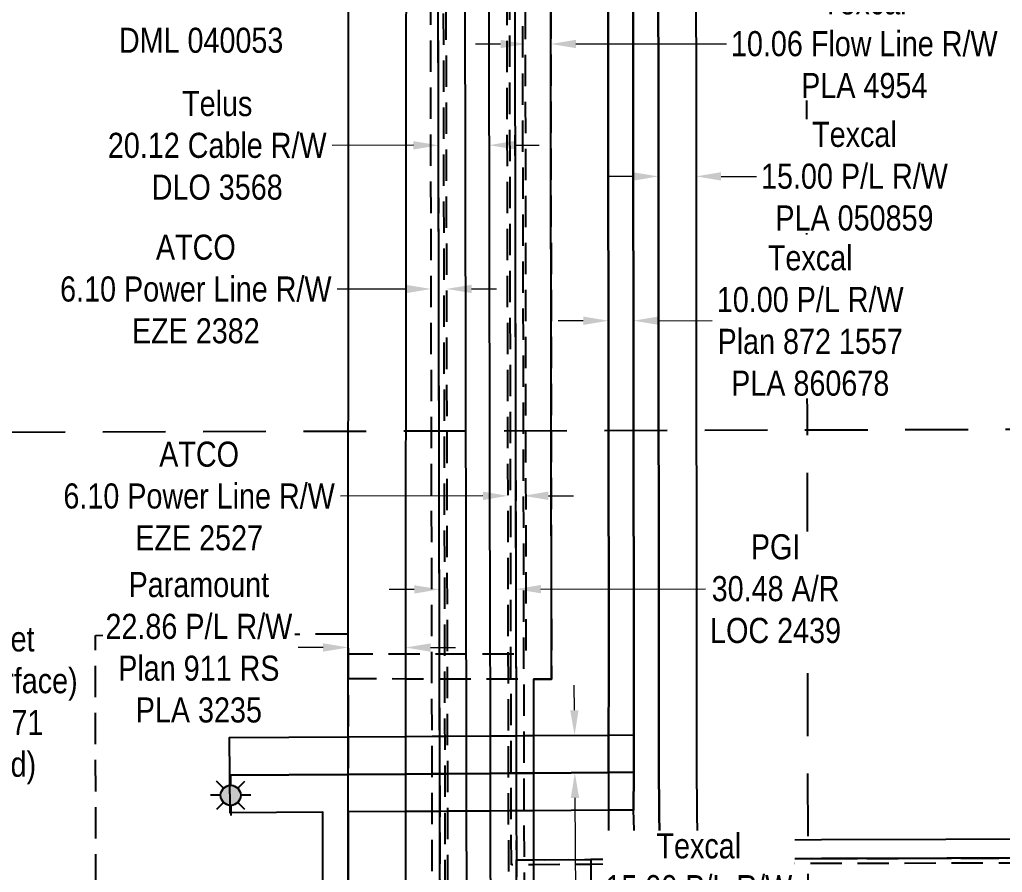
# Model space of a CAD drawing. Extents: x 506297 to 510567, y 6023715 to 6027460.
# Drawn here: x 508129.3 to 508521.1, y 6024166.9 to 6024507 of the extents above; entities that cross this region are included whole.
import ezdxf

# ---------------------------------------------------------------- set-up
doc = ezdxf.new("R2010")
doc.units = 0
doc.header["$LTSCALE"] = 5
doc.header["$PDMODE"] = 34
doc.header["$PDSIZE"] = 0.05
for name, pattern in [('foc-ACCESSROAD', [3.75, 2.5, -1.25]), ('foc-FLOWLINE', [3.75, 2.5, -1.25]), ('foc-LSD', [8, 5, -3])]:
    doc.linetypes.add(name, pattern=pattern)
doc.layers.get('Defpoints').update_dxf_attribs({"color": 9})
for name, color, linetype in [('AS-TELUS', 224, 'foc-TEL'), ('F-AR', 190, 'foc-ACCESSROAD'), ('F-EZE', 190, 'foc-FLOWLINE'), ('F-FLOWLINE', 190, 'foc-FLOWLINE'), ('F-RW', 190, 'Continuous'), ('F-WS', 190, 'foc-ACCESSROAD'), ('F-WS-S', 190, 'Continuous'), ('L-SECTION-LSD', 7, 'foc-LSD')]:
    doc.layers.add(name, color=color, linetype=linetype)
for name, color, linetype, lineweight in [('F-EZE-T', 190, 'Continuous', 9), ('F-RW-T', 190, 'Continuous', 9), ('F-WS-T', 190, 'Continuous', 9)]:
    doc.layers.add(name, color=color, linetype=linetype, lineweight=lineweight)
doc.styles.add('80CG', font='ARIALN.TTF', dxfattribs={"height": 10})
doc.styles.add('80L', font='ARIALN.TTF', dxfattribs={"height": 10})
doc.styles.add('foc-LtypeFont', font='ARIALN.TTF', dxfattribs={"height": 7.35})
doc.linetypes.add('foc-TEL', pattern='A,2,-1,["T",foc-LtypeFont,S=0.2,R=0,X=-0.425,Y=-0.75],-1.24,8', length=12.24)
doc.dimstyles.new('Compass 5 000', dxfattribs={"dimscale": 5, "dimtxt": 9, "dimasz": 2, "dimexe": 0.2, "dimexo": 0.0625, "dimgap": 0.5, "dimtad": 0, "dimtih": 1, "dimtoh": 1, "dimzin": 0, "dimdsep": 46, "dimtxsty": '80CG', "dimcen": 0.1, "dimse1": 1, "dimse2": 1, "dimclrd": 256, "dimclrt": 256, "dimaunit": 1, "dimadec": 4, "dimazin": 0, "dimtfac": 0.06, "dimtofl": 0, "dimtmove": 0, "dimatfit": 1, "dimfxl": 0.2, "dimtolj": 1, "dimtzin": 0, "dimlwd": -1, "dimarcsym": 0})

# ---------------------------------------------------------------- blocks, each defined once
blk = doc.blocks.new('*D715')
at = {"layer": 'Defpoints', "color": 0, "transparency": 16777216}
for p in [(508296.31, 6024457.27), (508296.31, 6024456.87), (508316.43, 6024457.3)]:
    blk.add_point(p, dxfattribs=at)
at = {"layer": 'F-RW-T', "transparency": 16777216}
for p, q in [((508286.31, 6024456.85), (508253.96, 6024456.78)), ((508326.44, 6024456.92), (508336.44, 6024456.94))]:
    blk.add_line(p, q, dxfattribs=at)
for points in [[(508286.31, 6024458.51), (508286.31, 6024455.18), (508296.31, 6024456.87)], [(508326.43, 6024458.59), (508326.44, 6024455.26), (508316.44, 6024456.9)]]:
    blk.add_solid(points, dxfattribs=at)
at = {"layer": 'F-RW-T', "transparency": 16777216, "insert": (508208.06, 6024456.78), "char_height": 10, "attachment_point": 5, "style": '80CG'}
blk.add_mtext('\\A1;Telus\\P20.12 Cable R/W\\PDLO 3568', dxfattribs=at)
blk = doc.blocks.new('*D717')
at = {"layer": 'Defpoints', "color": 0, "transparency": 16777216}
for p in [(508293.38, 6024400.22), (508293.38, 6024399.57), (508299.46, 6024400.23)]:
    blk.add_point(p, dxfattribs=at)
at = {"layer": 'F-EZE-T', "transparency": 16777216}
for p, q in [((508283.38, 6024399.55), (508255.89, 6024399.49)), ((508309.46, 6024399.6), (508319.46, 6024399.62))]:
    blk.add_line(p, q, dxfattribs=at)
for points in [[(508283.37, 6024401.21), (508283.38, 6024397.88), (508293.38, 6024399.57)], [(508309.46, 6024401.26), (508309.47, 6024397.93), (508299.46, 6024399.58)]]:
    blk.add_solid(points, dxfattribs=at)
at = {"layer": 'F-EZE-T', "transparency": 16777216, "insert": (508199.53, 6024399.49), "char_height": 10, "attachment_point": 5, "style": '80CG'}
blk.add_mtext('\\A1;ATCO\\P6.10 Power Line R/W\\PEZE 2382', dxfattribs=at)
blk = doc.blocks.new('*D718')
at = {"layer": 'Defpoints', "color": 0, "transparency": 16777216}
for p in [(508323.98, 6024334.1), (508330.08, 6024334.12), (508324.02, 6024317.08)]:
    blk.add_point(p, dxfattribs=at)
at = {"layer": 'F-EZE-T', "transparency": 16777216}
for p, q in [((508314.02, 6024317.06), (508257.2, 6024316.95)), ((508340.11, 6024317.11), (508350.11, 6024317.13))]:
    blk.add_line(p, q, dxfattribs=at)
for points in [[(508314.01, 6024318.73), (508314.02, 6024315.39), (508324.02, 6024317.08)], [(508340.11, 6024318.78), (508340.12, 6024315.44), (508330.11, 6024317.09)]]:
    blk.add_solid(points, dxfattribs=at)
at = {"layer": 'F-EZE-T', "transparency": 16777216, "insert": (508200.84, 6024316.95), "char_height": 10, "attachment_point": 5, "style": '80CG'}
blk.add_mtext('\\A1;ATCO\\P6.10 Power Line R/W\\PEZE 2527', dxfattribs=at)
blk = doc.blocks.new('*D720')
at = {"layer": 'Defpoints', "color": 0, "transparency": 16777216}
for p in [(508327.13, 6024279.85), (508296.65, 6024278.81), (508327.14, 6024278.87)]:
    blk.add_point(p, dxfattribs=at)
at = {"layer": 'F-WS-T', "transparency": 16777216}
for p, q in [((508286.65, 6024279.77), (508276.65, 6024279.75)), ((508337.13, 6024279.86), (508402.75, 6024279.99))]:
    blk.add_line(p, q, dxfattribs=at)
for points in [[(508286.64, 6024281.43), (508286.65, 6024278.1), (508296.65, 6024279.79)], [(508337.13, 6024281.53), (508337.14, 6024278.2), (508327.13, 6024279.85)]]:
    blk.add_solid(points, dxfattribs=at)
at = {"layer": 'F-WS-T', "transparency": 16777216, "insert": (508430.7, 6024279.99), "char_height": 10, "attachment_point": 5, "style": '80CG', "bg_fill": 3, "box_fill_scale": 1.1, "bg_fill_color": 256, "bg_fill_true_color": 13158600, "bg_fill_transparency": 0}
blk.add_mtext('\\A1;PGI\\P30.48 A/R\\PLOC 2439', dxfattribs=at)
blk = doc.blocks.new('GAS')
h = blk.add_hatch(color=255)
h.dxf.hatch_style = 1
edge = h.paths.add_edge_path()
edge.add_arc((0, 0), 0.9, 0, 360)
for p, q in [((0, 0.808), (0, 1.616)), ((-0.571, 0.571), (-1.142, 1.142)), ((0.571, 0.571), (1.142, 1.142)), ((-0.808, 0), (-1.616, 0)), ((1.616, 0), (0.808, 0)), ((-0.571, -0.571), (-1.142, -1.142)), ((1.142, -1.142), (0.571, -0.571)), ((0, -0.808), (0, -1.616))]:
    blk.add_line(p, q)
blk.add_circle((0, 0), 0.8)
blk = doc.blocks.new('*D723')
at = {"layer": 'Defpoints', "color": 0, "transparency": 16777216}
for p in [(508260.29, 6024262.27), (508283.13, 6024262.26), (508260.28, 6024256.6)]:
    blk.add_point(p, dxfattribs=at)
at = {"layer": 'F-RW-T', "transparency": 16777216}
for p, q in [((508250.28, 6024256.61), (508240.28, 6024256.62)), ((508293.13, 6024256.58), (508303.13, 6024256.57))]:
    blk.add_line(p, q, dxfattribs=at)
for points in [[(508250.28, 6024258.28), (508250.28, 6024254.95), (508260.28, 6024256.6)], [(508293.13, 6024258.25), (508293.13, 6024254.91), (508283.13, 6024256.59)]]:
    blk.add_solid(points, dxfattribs=at)
at = {"layer": 'F-RW-T', "transparency": 16777216, "insert": (508200.74, 6024256.62), "char_height": 10, "attachment_point": 5, "style": '80CG', "bg_fill": 3, "box_fill_scale": 1.1, "bg_fill_color": 256, "bg_fill_true_color": 13158600, "bg_fill_transparency": 0}
blk.add_mtext('\\A1;Paramount\\P22.86 P/L R/W\\PPlan 911 RS\\PPLA 3235', dxfattribs=at)
blk = doc.blocks.new('*D726')
at = {"layer": 'Defpoints', "color": 0, "transparency": 16777216}
for p in [(508341.02, 6024562.02), (508363.87, 6024562.04), (508363.87, 6024561.28)]:
    blk.add_point(p, dxfattribs=at)
at = {"layer": 'F-RW-T', "transparency": 16777216}
for p, q in [((508331.02, 6024561.25), (508321.02, 6024561.24)), ((508373.87, 6024561.29), (508408.4, 6024561.32))]:
    blk.add_line(p, q, dxfattribs=at)
for points in [[(508331.02, 6024562.92), (508331.02, 6024559.58), (508341.02, 6024561.26)], [(508373.87, 6024562.96), (508373.87, 6024559.62), (508363.87, 6024561.28)]]:
    blk.add_solid(points, dxfattribs=at)
at = {"layer": 'F-RW-T', "transparency": 16777216, "insert": (508447.94, 6024561.32), "char_height": 10, "attachment_point": 5, "style": '80CG', "bg_fill": 3, "box_fill_scale": 1.1, "bg_fill_color": 256, "bg_fill_true_color": 13158600, "bg_fill_transparency": 0}
blk.add_mtext('\\A1;Texcal\\P22.86 P/L R/W\\PPlan 752 1416\\PPLA 5577', dxfattribs=at)
blk = doc.blocks.new('*D727')
at = {"layer": 'Defpoints', "color": 0, "transparency": 16777216}
for p in [(508331.01, 6024502.68), (508341.08, 6024502.69), (508341.08, 6024497.26)]:
    blk.add_point(p, dxfattribs=at)
at = {"layer": 'F-RW-T', "transparency": 16777216}
for p, q in [((508321.02, 6024497.25), (508311.02, 6024497.24)), ((508351.08, 6024497.27), (508411.08, 6024497.33))]:
    blk.add_line(p, q, dxfattribs=at)
for points in [[(508321.02, 6024498.91), (508321.02, 6024495.58), (508331.02, 6024497.26)], [(508351.08, 6024498.94), (508351.08, 6024495.61), (508341.08, 6024497.26)]]:
    blk.add_solid(points, dxfattribs=at)
at = {"layer": 'F-RW-T', "transparency": 16777216, "insert": (508466.07, 6024497.33), "char_height": 10, "attachment_point": 5, "style": '80CG', "bg_fill": 3, "box_fill_scale": 1.1, "bg_fill_color": 256, "bg_fill_true_color": 13158600, "bg_fill_transparency": 0}
blk.add_mtext('\\A1;Texcal\\P10.06 Flow Line R/W\\PPLA 4954', dxfattribs=at)
blk = doc.blocks.new('*D728')
at = {"layer": 'Defpoints', "color": 0, "transparency": 16777216}
for p in [(508383.95, 6024458.42), (508398.96, 6024458.43), (508398.97, 6024444.45)]:
    blk.add_point(p, dxfattribs=at)
at = {"layer": 'F-RW-T', "transparency": 16777216}
for p, q in [((508373.97, 6024444.43), (508363.97, 6024444.42)), ((508408.97, 6024444.46), (508423.06, 6024444.48))]:
    blk.add_line(p, q, dxfattribs=at)
for points in [[(508373.97, 6024446.1), (508373.97, 6024442.76), (508383.97, 6024444.44)], [(508408.97, 6024446.13), (508408.97, 6024442.8), (508398.97, 6024444.45)]]:
    blk.add_solid(points, dxfattribs=at)
at = {"layer": 'F-RW-T', "transparency": 16777216, "insert": (508462.15, 6024444.48), "char_height": 10, "attachment_point": 5, "style": '80CG', "bg_fill": 3, "box_fill_scale": 1.1, "bg_fill_color": 256, "bg_fill_true_color": 13158600, "bg_fill_transparency": 0}
blk.add_mtext('\\A1;Texcal\\P15.00 P/L R/W\\PPLA 050859', dxfattribs=at)
blk = doc.blocks.new('*D737')
at = {"layer": 'Defpoints', "color": 0, "transparency": 16777216}
for p in [(508364.02, 6024401.37), (508374.01, 6024401.37), (508374.03, 6024386.91)]:
    blk.add_point(p, dxfattribs=at)
at = {"layer": 'F-RW-T', "transparency": 16777216}
for p, q in [((508354.03, 6024386.9), (508344.03, 6024386.89)), ((508384.03, 6024386.92), (508405.43, 6024386.94))]:
    blk.add_line(p, q, dxfattribs=at)
for points in [[(508354.03, 6024388.56), (508354.03, 6024385.23), (508364.03, 6024386.9)], [(508384.02, 6024388.59), (508384.03, 6024385.26), (508374.03, 6024386.91)]]:
    blk.add_solid(points, dxfattribs=at)
at = {"layer": 'F-RW-T', "transparency": 16777216, "insert": (508444.51, 6024386.94), "char_height": 10, "attachment_point": 5, "style": '80CG', "bg_fill": 3, "box_fill_scale": 1.1, "bg_fill_color": 256, "bg_fill_true_color": 13158600, "bg_fill_transparency": 0}
blk.add_mtext('\\A1;Texcal\\P10.00 P/L R/W\\PPlan 872 1557\\PPLA 860678', dxfattribs=at)
blk = doc.blocks.new('*D738')
at = {"layer": 'Defpoints', "color": 0, "transparency": 16777216}
for p in [(508349.73, 6024221.58), (508349.83, 6024206.59), (508350.65, 6024206.6)]:
    blk.add_point(p, dxfattribs=at)
at = {"layer": 'F-RW-T', "transparency": 16777216}
for p, q in [((508350.48, 6024231.59), (508350.41, 6024241.59)), ((508350.71, 6024196.6), (508351.01, 6024152.42)), ((508351.01, 6024152.42), (508361.01, 6024152.42))]:
    blk.add_line(p, q, dxfattribs=at)
for points in [[(508352.15, 6024231.6), (508348.81, 6024231.58), (508350.55, 6024221.59)], [(508352.38, 6024196.61), (508349.05, 6024196.59), (508350.65, 6024206.6)]]:
    blk.add_solid(points, dxfattribs=at)
at = {"layer": 'F-RW-T', "transparency": 16777216, "insert": (508400.09, 6024152.42), "char_height": 10, "attachment_point": 5, "style": '80CG', "bg_fill": 3, "box_fill_scale": 1.1, "bg_fill_color": 256, "bg_fill_true_color": 13158600, "bg_fill_transparency": 0}
blk.add_mtext('\\A1;Texcal\\P15.00 P/L R/W\\PPlan 892 0546\\PPLA 880406', dxfattribs=at)

msp = doc.modelspace()

# ---------------------------------------------------------------- linework, layer by layer
at = {"layer": 'AS-TELUS', "flags": 128}
msp.add_lwpolyline([(508308.27, 6023754.835), (508306.699, 6024672.365)], dxfattribs=at)
at = {"layer": 'F-AR', "flags": 128}
for points in [[(508297.648, 6023754.857), (508297.443, 6023862.306), (508297.415, 6023877.296), (508297.336, 6023918.533), (508297.32, 6023926.968), (508297.307, 6023933.753), (508297.301, 6023936.993), (508297.294, 6023940.889), (508297.272, 6023952.356), (508297.253, 6023962.407), (508297.234, 6023972.46), (508297.175, 6024003.319), (508297.146, 6024018.324), (508297.021, 6024084.272), (508296.817, 6024191.246), (508296.788, 6024206.236), (508296.76, 6024221.228), (508296.717, 6024244.016), (508296.698, 6024254.079), (508296.056, 6024590.758), (508296.044, 6024597.02), (508296.038, 6024600.203), (508296.018, 6024610.71), (508296.013, 6024612.923), (508296.004, 6024618.048), (508295.964, 6024638.288), (508295.65, 6024653.637), (508294.828, 6024693.636), (508295.373, 6024724.735), (508295.454, 6024726.274), (508296.31, 6024742.564), (508296.443, 6024745.066), (508297.006, 6024755.795), (508297.278, 6024758.89), (508298.898, 6024777.35), (508299.726, 6024786.78), (508300.304, 6024791.466), (508302.664, 6024810.622), (508303.53, 6024817.649), (508304.538, 6024823.993), (508307.607, 6024843.301), (508308.406, 6024848.296), (508308.78, 6024850.276), (508308.942, 6024851.134), (508309.974, 6024856.552), (508310.179, 6024857.628), (508310.351, 6024858.527), (508310.671, 6024860.198), (508311.595, 6024864.991), (508311.787, 6024865.983), (508312.129, 6024867.751), (508313.721, 6024875.586), (508314.367, 6024878.896), (508315.211, 6024882.268), (508317.462, 6024891.269), (508324.466, 6024919.26), (508329.456, 6024939.21), (508311.994, 6024939.507), (508307.4, 6024939.579), (508308.529, 6024943.838), (508311.965, 6024954.967), (508322.777, 6024988.347), (508334.868, 6025021.286), (508348.222, 6025053.734), (508362.818, 6025085.642), (508378.634, 6025116.964), (508395.646, 6025147.651), (508413.83, 6025177.66), (508448.223, 6025227.742), (508450.909, 6025231.602), (508451.805, 6025232.887), (508453.602, 6025235.461), (508479.111, 6025235.26), (508481.652, 6025238.515), (508483.097, 6025240.363), (508486.396, 6025244.568), (508486.679, 6025244.929), (508487.103, 6025245.468), (508491.211, 6025250.546), (508491.533, 6025250.945), (508495.255, 6025255.518), (508495.962, 6025256.387), (508496.423, 6025256.954), (508499.364, 6025260.547), (508500.275, 6025261.66), (508500.978, 6025262.51), (508501.35, 6025262.96), (508502.091, 6025263.853), (508503.503, 6025265.553), (508485.626, 6025265.7), (508477.24, 6025265.765), (508484.553, 6025274.421), (508495.496, 6025287.291), (508500.69, 6025293.359), (508502.689, 6025295.663), (508514.763, 6025308.74), (508521.819, 6025316.293), (508529.405, 6025324.433), (508586.437, 6025378.383), (508678.181, 6025457.157), (508690.272, 6025467.537), (508764.526, 6025531.301), (508776.188, 6025541.314), (508785.072, 6025530.964), (508789.017, 6025526.371), (508812.105, 6025546.243), (508808.32, 6025550.652), (508804.055, 6025555.618), (508799.084, 6025561.411), (508827.052, 6025585.485), (508841.889, 6025598.256), (508902.119, 6025650.093), (508903.073, 6025650.914)], [(508980.694, 6025651.125), (508864.128, 6025550.805), (508842.017, 6025531.775), (508798.738, 6025494.52), (508791.806, 6025488.553), (508749.794, 6025452.391), (508741.253, 6025445.04), (508729.251, 6025434.709), (508728.813, 6025434.334), (508723.041, 6025429.365), (508675.027, 6025388.038), (508623.375, 6025343.581), (508600.449, 6025323.118), (508578.271, 6025301.847), (508556.87, 6025279.794), (508555.051, 6025277.797), (508548.291, 6025270.387), (508536.272, 6025256.99), (508534.882, 6025255.362), (508529.93, 6025249.508), (508516.504, 6025233.462), (508497.592, 6025209.241), (508479.56, 6025184.357), (508462.431, 6025158.844), (508446.227, 6025132.733), (508430.968, 6025106.059), (508416.676, 6025078.856), (508403.367, 6025051.157), (508391.117, 6025023.13), (508389.978, 6025020.308), (508388.784, 6025017.326), (508387.843, 6025015.025), (508387.203, 6025013.364), (508386.384, 6025011.301), (508384.455, 6025006.421), (508384.008, 6025005.283), (508381.697, 6024999.384), (508379.769, 6024994.418), (508379.345, 6024993.251), (508369.507, 6024965.453), (508365.983, 6024954.244), (508360.688, 6024937.401), (508360.29, 6024936.137), (508358.823, 6024930.81), (508352.131, 6024906.511), (508345.037, 6024876.611), (508339.02, 6024846.476), (508334.086, 6024816.144), (508330.242, 6024785.655), (508327.493, 6024755.049), (508327.138, 6024745.148), (508325.291, 6024693.638), (508326.152, 6024650.414), (508326.457, 6024635.065), (508326.521, 6024601.606), (508326.541, 6024591.099), (508327.184, 6024254.051), (508327.203, 6024243.989), (508327.246, 6024221.433), (508327.274, 6024206.44), (508327.303, 6024191.377), (508327.341, 6024171.918), (508327.399, 6024141.431), (508327.634, 6024018.298), (508327.663, 6024003.294), (508327.721, 6023972.432), (508327.74, 6023962.379), (508327.759, 6023952.327), (508327.781, 6023940.971), (508327.784, 6023939.161), (508327.813, 6023923.941), (508327.902, 6023877.264), (508327.931, 6023862.273), (508328.135, 6023754.793)], [(508944.707, 6024144.006), (508934.738, 6024143.907), (508844.709, 6024143.002), (508671.405, 6024142.553), (508664.602, 6024142.535), (508655.798, 6024142.512), (508648.994, 6024142.494), (508397.279, 6024141.798), (508384.161, 6024141.762), (508382.248, 6024141.755), (508372.233, 6024141.696), (508357.067, 6024141.607), (508334.217, 6024141.472), (508330.448, 6024141.447), (508327.399, 6024141.431), (508327.341, 6024171.918), (508330.39, 6024171.936), (508334.244, 6024171.958), (508357.093, 6024172.093), (508364.1, 6024172.17), (508374.014, 6024172.21), (508384.029, 6024172.253), (508399.06, 6024172.294), (508648.911, 6024172.977), (508664.518, 6024173.02), (508844.65, 6024173.52), (508938.142, 6024173.787), (508944.649, 6024173.823)]]:
    msp.add_lwpolyline(points, dxfattribs=at)
at = {"layer": 'F-AR', "color": 160, "flags": 128}
for points in [[(508944.655, 6024171.814), (508844.655, 6024171.52), (508664.523, 6024171.02), (508648.917, 6024170.977), (508399.065, 6024170.294), (508384.037, 6024170.253), (508374.026, 6024170.199), (508357.105, 6024170.093), (508334.255, 6024169.958), (508330.401, 6024169.936), (508325.344, 6024169.906), (508325.303, 6024191.373), (508325.274, 6024206.436), (508325.246, 6024221.429), (508325.203, 6024243.985), (508325.184, 6024254.047), (508324.541, 6024591.095), (508324.521, 6024601.602), (508324.457, 6024635.043), (508324.152, 6024650.374), (508323.763, 6024669.91), (508323.454, 6024693.626), (508325.304, 6024745.22), (508325.661, 6024755.18), (508328.42, 6024785.892), (508332.275, 6024816.468), (508337.223, 6024846.887), (508343.258, 6024877.109), (508350.371, 6024907.095), (508357.077, 6024931.441), (508358.554, 6024936.806), (508358.963, 6024938.106), (508364.261, 6024954.957), (508367.797, 6024966.206), (508378.125, 6024995.386), (508415.15, 6024995.356), (508415.335, 6025021.422), (508388.251, 6025021.263), (508401.754, 6025052.156), (508415.102, 6025079.934), (508429.435, 6025107.216), (508444.738, 6025133.967), (508460.988, 6025160.152), (508478.167, 6025185.739), (508496.25, 6025210.694), (508515.215, 6025234.983), (508528.673, 6025251.068), (508533.635, 6025256.933), (508535.044, 6025258.584), (508547.092, 6025272.013), (508553.861, 6025279.432), (508555.701, 6025281.453), (508577.161, 6025303.566), (508599.403, 6025324.898), (508622.382, 6025345.409), (508674.075, 6025389.901), (508722.114, 6025431.25), (508727.891, 6025436.223), (508728.329, 6025436.599), (508740.336, 6025446.934), (508748.881, 6025454.289), (508792.433, 6025491.776), (508803.628, 6025478.749), (508807.535, 6025482.104), (508796.338, 6025495.137), (508841.155, 6025533.715), (508863.278, 6025552.756), (508977.567, 6025651.117)], [(508980.642, 6025651.125), (508864.583, 6025551.24), (508842.46, 6025532.199), (508799.157, 6025494.925), (508810.356, 6025481.891), (508803.414, 6025475.929), (508792.221, 6025488.955), (508750.186, 6025452.773), (508741.641, 6025445.418), (508729.633, 6025435.082), (508729.194, 6025434.706), (508723.419, 6025429.735), (508675.379, 6025388.385), (508623.7, 6025343.905), (508600.762, 6025323.43), (508578.572, 6025302.147), (508557.159, 6025280.083), (508555.339, 6025278.084), (508548.575, 6025270.671), (508536.549, 6025257.266), (508535.159, 6025255.638), (508530.204, 6025249.78), (508516.771, 6025233.726), (508497.849, 6025209.491), (508479.807, 6025184.594), (508462.669, 6025159.067), (508446.456, 6025132.943), (508431.189, 6025106.254), (508416.889, 6025079.036), (508403.572, 6025051.323), (508391.211, 6025023.347), (508417.349, 6025023.278), (508417.136, 6024993.355), (508379.538, 6024993.385), (508369.694, 6024965.572), (508366.169, 6024954.357), (508360.871, 6024937.506), (508360.473, 6024936.241), (508359.005, 6024930.91), (508352.309, 6024906.598), (508345.212, 6024876.682), (508339.192, 6024846.531), (508334.255, 6024816.182), (508330.409, 6024785.677), (508327.658, 6024755.054), (508327.303, 6024745.148), (508325.455, 6024693.61), (508325.763, 6024669.95), (508326.152, 6024650.414), (508326.457, 6024635.065), (508326.521, 6024601.606), (508326.541, 6024591.099), (508327.184, 6024254.051), (508327.203, 6024243.989), (508327.246, 6024221.433), (508327.274, 6024206.44), (508327.303, 6024191.377), (508327.341, 6024171.918), (508330.39, 6024171.936), (508334.244, 6024171.958), (508357.093, 6024172.093), (508374.014, 6024172.199), (508384.029, 6024172.253), (508399.06, 6024172.294), (508648.911, 6024172.977), (508664.518, 6024173.02), (508844.65, 6024173.52), (508944.65, 6024173.814)], [(506297.696, 6024847.818), (506559.909, 6024820.147), (506558.007, 6024802.123), (507451.254, 6024707.863), (507467.12, 6024702.531), (508298.009, 6024614.723), (508299.647, 6023754.853)], [(508297.648, 6023754.857), (508296.013, 6024612.923), (507466.691, 6024700.566), (507450.825, 6024705.898), (506555.809, 6024800.345), (506557.711, 6024818.369), (506297.698, 6024845.807)]]:
    msp.add_lwpolyline(points, dxfattribs=at)
at = {"layer": 'F-EZE', "flags": 128}
for points in [[(508999.221, 6025651.176), (508882.661, 6025550.854), (508842.048, 6025515.899), (508806.592, 6025485.379), (508799.663, 6025479.414), (508793.295, 6025473.931), (508778.922, 6025461.56), (508746.543, 6025433.692), (508736.668, 6025425.192), (508734.541, 6025423.362), (508730.895, 6025420.223), (508713.424, 6025405.185), (508638.722, 6025340.887), (508631.352, 6025334.545), (508609.181, 6025314.777), (508587.718, 6025294.241), (508566.99, 6025272.966), (508563.576, 6025269.259), (508556.809, 6025261.876), (508547.022, 6025250.975), (508542.365, 6025245.516), (508536.753, 6025238.865), (508527.838, 6025228.296), (508509.463, 6025204.958), (508491.919, 6025180.988), (508475.227, 6025156.417), (508459.41, 6025131.275), (508444.484, 6025105.594), (508430.47, 6025079.403), (508418.242, 6025054.512), (508417.385, 6025052.737), (508405.245, 6025025.627), (508404.288, 6025023.312), (508394.064, 6024998.108), (508392.285, 6024993.172), (508389.392, 6024984.611), (508374.635, 6024941.976), (508359.516, 6024922.353), (508359.081, 6024920.72), (508358.911, 6024920.156), (508358.781, 6024919.583), (508351.283, 6024890.324), (508344.296, 6024858), (508338.564, 6024825.43), (508334.097, 6024792.663), (508330.901, 6024759.747), (508330.336, 6024745.157), (508328.34, 6024693.668), (508329.208, 6024650.09), (508329.506, 6024634.864), (508329.572, 6024600.695), (508329.592, 6024590.189), (508330.233, 6024254.049), (508330.252, 6024243.986), (508330.295, 6024221.453), (508330.324, 6024206.461), (508330.353, 6024191.385), (508330.39, 6024171.936), (508330.448, 6024141.445), (508330.683, 6024018.296), (508330.712, 6024003.291), (508330.77, 6023972.43), (508330.789, 6023962.376), (508330.808, 6023952.324), (508330.83, 6023940.979), (508330.832, 6023939.701), (508330.861, 6023924.482), (508330.951, 6023877.261), (508330.98, 6023862.27), (508331.184, 6023754.787)], [(508294.606, 6023754.863), (508294.401, 6023862.309), (508294.373, 6023877.3), (508294.295, 6023917.993), (508294.278, 6023926.743), (508294.266, 6023933.213), (508294.259, 6023936.768), (508294.251, 6023940.881), (508294.229, 6023952.359), (508294.21, 6023962.411), (508294.191, 6023972.463), (508294.132, 6024003.322), (508294.104, 6024018.326), (508293.978, 6024084.263), (508293.775, 6024191.235), (508293.746, 6024206.215), (508293.718, 6024221.208), (508293.674, 6024244.018), (508293.655, 6024254.081), (508293.01, 6024591.668), (508292.997, 6024597.931), (508292.992, 6024601.112), (508292.986, 6024604.297), (508292.973, 6024611.619), (508292.97, 6024613.245), (508292.922, 6024638.437), (508292.6, 6024653.959), (508291.785, 6024693.604), (508292.364, 6024725.73), (508293.41, 6024745.057), (508294.099, 6024757.813), (508296.991, 6024789.814), (508301.034, 6024821.689), (508305.516, 6024849.077), (508306.224, 6024853.397), (508309.003, 6024867.38), (508312.553, 6024884.897), (508317.117, 6024890.82), (508317.462, 6024891.269), (508338.919, 6024919.117), (508347.982, 6024930.826), (508360.718, 6024947.408), (508371.539, 6024980.131), (508381.596, 6025006.955), (508383.664, 6025012.395), (508397.07, 6025044.146), (508411.737, 6025075.336), (508427.642, 6025105.913), (508444.759, 6025135.828), (508463.059, 6025165.035), (508482.515, 6025193.484), (508503.094, 6025221.132), (508524.764, 6025247.933), (508527.895, 6025251.556), (508532.88, 6025257.334), (508546.25, 6025272.455), (508547.49, 6025273.846), (508553.105, 6025279.753), (508571.236, 6025298.827), (508595.963, 6025322.838), (508621.631, 6025345.838), (508683.603, 6025399.178), (508694.147, 6025408.253), (508706.467, 6025418.857), (508721.185, 6025431.525), (508726.958, 6025436.493), (508728.001, 6025437.391), (508740.003, 6025447.722), (508758.39, 6025463.549), (508842.01, 6025535.525), (508859.749, 6025550.793), (508976.31, 6025651.113)], [(508985.667, 6025651.139), (508869.105, 6025550.817), (508842.026, 6025527.511), (508800.848, 6025492.065), (508793.915, 6025486.098), (508742.674, 6025441.992), (508740.03, 6025439.716), (508730.839, 6025431.816), (508725.151, 6025426.909), (508665.272, 6025375.371), (508625.601, 6025341.226), (508598.13, 6025316.531), (508571.752, 6025290.672), (508557.434, 6025275.406), (508550.574, 6025268.114), (508546.516, 6025263.697), (508537.2, 6025253.005), (508532.202, 6025247.159), (508522.47, 6025235.657), (508499.659, 6025206.603), (508478.124, 6025176.59), (508457.907, 6025145.675), (508439.045, 6025113.914), (508421.575, 6025081.368), (508405.526, 6025048.098), (508395.363, 6025024.658), (508394.779, 6025023.275), (508390.931, 6025014.164), (508382.894, 6024993.196), (508377.816, 6024979.632), (508371.993, 6024962.042), (508366.207, 6024944.565), (508360.688, 6024937.401), (508343.993, 6024915.733), (508318.206, 6024882.263), (508312.009, 6024851.201), (508306.929, 6024819.937), (508302.971, 6024788.511), (508300.14, 6024756.964), (508299.501, 6024745.073), (508298.439, 6024725.336), (508297.871, 6024693.667), (508298.7, 6024653.314), (508299.008, 6024638.069), (508299.062, 6024609.801), (508299.082, 6024599.294), (508299.089, 6024596.111), (508299.1, 6024589.849), (508299.741, 6024254.076), (508299.76, 6024244.013), (508299.803, 6024221.248), (508299.832, 6024206.256), (508299.86, 6024191.257), (508300.063, 6024084.278), (508300.189, 6024018.321), (508300.218, 6024003.316), (508300.276, 6023972.458), (508300.296, 6023962.404), (508300.315, 6023952.353), (508300.337, 6023940.897), (508300.349, 6023934.293), (508300.378, 6023919.073), (508300.458, 6023877.293), (508300.486, 6023862.303), (508300.691, 6023754.85)], [(508325.087, 6023754.8), (508324.882, 6023862.276), (508324.854, 6023877.268), (508324.766, 6023923.4), (508324.737, 6023938.619), (508324.732, 6023940.963), (508324.711, 6023952.33), (508324.691, 6023962.383), (508324.673, 6023972.435), (508324.614, 6024003.297), (508324.585, 6024018.301), (508324.351, 6024141.426), (508324.255, 6024191.36), (508324.226, 6024206.419), (508324.198, 6024221.413), (508324.154, 6024243.991), (508324.135, 6024254.054), (508323.509, 6024582.564), (508323.497, 6024588.826), (508323.491, 6024592.008), (508323.471, 6024602.517), (508323.405, 6024635.291), (508323.095, 6024650.737), (508322.242, 6024693.608), (508322.887, 6024726.939), (508323.945, 6024745.139), (508324.822, 6024760.221), (508328.044, 6024793.402), (508332.549, 6024826.435), (508338.331, 6024859.267), (508353.684, 6024924.138), (508358.823, 6024930.81), (508368.806, 6024943.767), (508376.737, 6024968.146), (508378.094, 6024972.207), (508385.731, 6024993.215), (508388.375, 6025000.303), (508397.689, 6025023.313), (508399.637, 6025028.021), (508402.009, 6025033.409), (508411.865, 6025055.326), (508425.045, 6025082.184), (508439.16, 6025108.564), (508454.192, 6025134.431), (508470.124, 6025159.754), (508486.936, 6025184.502), (508504.606, 6025208.645), (508523.114, 6025232.151), (508534.194, 6025245.272), (508539.067, 6025251.133), (508542.436, 6025254.993), (508552.492, 6025266.193), (508559.262, 6025273.573), (508562.548, 6025277.143), (508583.426, 6025298.572), (508627.374, 6025339.165), (508657.088, 6025364.741), (508726.922, 6025424.847), (508731.854, 6025429.097), (508732.671, 6025429.823), (508743.867, 6025439.432), (508795.686, 6025484.036), (508802.619, 6025490.003), (508842.033, 6025523.93), (508873.285, 6025550.829), (508989.844, 6025651.15)]]:
    msp.add_lwpolyline(points, dxfattribs=at)
at = {"layer": 'F-FLOWLINE', "flags": 128}
msp.add_lwpolyline([(508341, 6024586.783), (508341.313, 6024243.976), (508334.306, 6024243.982), (508330.252, 6024243.986), (508327.203, 6024243.989), (508324.154, 6024243.991), (508316.842, 6024243.998), (508299.76, 6024244.013), (508296.716, 6024244.016), (508293.674, 6024244.018), (508283.12, 6024244.028), (508260.271, 6024244.048), (508260.279, 6024254.111), (508283.128, 6024254.091), (508293.655, 6024254.081), (508296.697, 6024254.079), (508299.741, 6024254.076), (508316.823, 6024254.061), (508324.135, 6024254.054), (508327.184, 6024254.051), (508330.233, 6024254.049), (508331.242, 6024254.048), (508330.935, 6024589.787), (508341, 6024586.783)], close=True, dxfattribs=at)
at = {"layer": 'F-RW'}
for points in [[(507533.986, 6024489.911), (508022.683, 6024134.885), (508052.88, 6024112.947), (508138.977, 6024050.398), (508141.795, 6024048.351), (508199.786, 6024006.223), (508212.071, 6023997.298), (508238.81, 6023977.874), (508250.063, 6023969.7), (508260.053, 6023962.442), (508260.061, 6023972.496), (508260.065, 6023977.671), (508260.085, 6024003.348), (508260.097, 6024018.359), (508260.147, 6024084.041), (508260.23, 6024191.001), (508260.241, 6024205.991), (508260.253, 6024220.984), (508260.271, 6024244.048), (508260.279, 6024254.111), (508260.285, 6024262.089), (508260.548, 6024601.356)], [(508283.391, 6024594.539), (508283.128, 6024254.091), (508283.12, 6024244.028), (508283.102, 6024221.136), (508283.09, 6024206.144), (508283.079, 6024191.154), (508282.996, 6024084.184), (508282.945, 6024018.337), (508282.933, 6024003.33), (508282.909, 6023972.474), (508282.901, 6023962.421), (508282.893, 6023952.369), (508282.884, 6023940.85), (508282.881, 6023935.926), (508282.877, 6023931.192), (508282.873, 6023925.899), (508282.866, 6023915.965), (508282.835, 6023877.311), (508282.824, 6023862.321), (508282.741, 6023754.888)], [(508297.648, 6023754.857), (508297.443, 6023862.306), (508297.415, 6023877.296), (508297.336, 6023918.533), (508297.32, 6023926.968), (508297.307, 6023933.753), (508297.301, 6023936.993), (508297.294, 6023940.889), (508297.272, 6023952.356), (508297.253, 6023962.407), (508297.234, 6023972.46), (508297.175, 6024003.319), (508297.146, 6024018.324), (508297.021, 6024084.272), (508296.817, 6024191.246), (508296.788, 6024206.236), (508296.76, 6024221.228), (508296.717, 6024244.016), (508296.698, 6024254.079), (508296.056, 6024590.758)], [(508297.648, 6023754.857), (508297.443, 6023862.306), (508297.415, 6023877.296), (508297.336, 6023918.533), (508297.32, 6023926.968), (508297.307, 6023933.753), (508297.301, 6023936.993), (508297.294, 6023940.889), (508297.272, 6023952.356), (508297.253, 6023962.407), (508297.234, 6023972.46), (508297.175, 6024003.319), (508297.146, 6024018.324), (508297.021, 6024084.272), (508296.817, 6024191.246), (508296.788, 6024206.236), (508296.76, 6024221.228), (508296.717, 6024244.016), (508296.698, 6024254.079), (508296.056, 6024590.758)], [(508326.541, 6024591.099), (508327.184, 6024254.051), (508327.203, 6024243.989), (508327.246, 6024221.433), (508327.274, 6024206.44), (508327.303, 6024191.377), (508327.341, 6024171.918), (508330.39, 6024171.936), (508334.244, 6024171.958), (508357.093, 6024172.093), (508364.1, 6024172.154), (508374.014, 6024172.199), (508384.029, 6024172.253), (508399.06, 6024172.294), (508648.911, 6024172.977), (508664.516, 6024173.021), (508844.65, 6024173.52), (508938.141, 6024173.778), (508944.65, 6024173.814)], [(508250.158, 6024083.975), (508250.237, 6024190.935), (508213.218, 6024190.688), (508213.117, 6024205.678), (508260.241, 6024205.991), (508283.09, 6024206.144), (508293.746, 6024206.215), (508296.788, 6024206.236), (508299.832, 6024206.256), (508316.913, 6024206.37), (508324.226, 6024206.419), (508327.274, 6024206.44), (508330.324, 6024206.461), (508334.274, 6024206.486), (508364.129, 6024206.687), (508364.142, 6024221.676), (508364.161, 6024243.956), (508363.849, 6024586.079)], [(508373.844, 6024585.866), (508374.155, 6024243.957), (508374.137, 6024221.743), (508374.124, 6024206.701), (508374.112, 6024191.765), (508364.116, 6024191.695), (508334.261, 6024191.496), (508330.352, 6024191.461), (508327.303, 6024191.45), (508324.255, 6024191.422), (508316.942, 6024191.3), (508299.86, 6024191.262), (508296.816, 6024191.246), (508293.775, 6024191.23), (508283.079, 6024191.154), (508260.23, 6024191.001), (508260.147, 6024084.041)], [(508334.217, 6024141.472), (508334.244, 6024171.958), (508334.251, 6024179.728), (508334.261, 6024191.496), (508334.274, 6024206.486), (508334.286, 6024221.48), (508334.306, 6024243.982), (508341.313, 6024243.976), (508341, 6024586.783)], [(508338.146, 6023754.772), (508338.234, 6023862.262), (508338.247, 6023877.254), (508338.286, 6023925.8), (508371.878, 6023931.762), (508371.886, 6023941.09), (508371.925, 6023987.395), (508371.939, 6024003.259), (508371.952, 6024018.259), (508372.042, 6024123.283), (508372.055, 6024138.407), (508372.233, 6024141.696), (508374.014, 6024172.21), (508374.462, 6024179.839), (508374.112, 6024191.765), (508374.124, 6024206.701), (508374.137, 6024221.743), (508374.155, 6024243.957), (508373.844, 6024585.866)], [(508383.838, 6024585.648), (508384.15, 6024243.966), (508384.118, 6024206.744), (508384.474, 6024179.867), (508384.029, 6024172.253), (508382.248, 6024141.755), (508382.051, 6024138.375), (508382.038, 6024123.383), (508381.948, 6024018.253), (508381.936, 6024003.25), (508381.909, 6023972.381), (508381.882, 6023941.117), (508381.867, 6023923.41), (508348.269, 6023911.639), (508348.241, 6023877.243), (508348.229, 6023862.252), (508348.141, 6023754.751)], [(508363.849, 6024586.079), (508364.161, 6024243.956), (508364.142, 6024221.676), (508364.129, 6024206.687), (508364.116, 6024191.695), (508364.107, 6024179.81), (508364.1, 6024172.17), (508357.093, 6024172.093), (508357.067, 6024141.607)], [(508382.248, 6024141.755), (508384.029, 6024172.253), (508384.474, 6024179.867), (508384.118, 6024206.744), (508384.15, 6024243.966), (508383.838, 6024585.648)], [(508316.191, 6024584.748), (508316.823, 6024254.061), (508316.842, 6024243.998), (508316.885, 6024221.363), (508316.913, 6024206.37), (508316.942, 6024191.292), (508317.145, 6024084.31), (508317.271, 6024018.307), (508317.3, 6024003.303), (508317.359, 6023972.441), (508317.377, 6023962.389), (508317.397, 6023952.337), (508317.419, 6023940.943), (508317.426, 6023937.323), (508317.454, 6023922.103), (508317.54, 6023877.275), (508317.568, 6023862.284), (508317.773, 6023754.815)], [(508398.842, 6024585.322), (508399.153, 6024243.966), (508399.122, 6024206.836), (508399.477, 6024179.862), (508399.06, 6024172.294), (508399.006, 6024171.378), (508397.279, 6024141.798)], [(508944.649, 6024173.823), (508938.142, 6024173.787), (508844.65, 6024173.52), (508664.518, 6024173.02), (508648.911, 6024172.977), (508399.06, 6024172.294), (508384.029, 6024172.253), (508374.014, 6024172.21), (508364.1, 6024172.17), (508364.107, 6024179.81), (508374.462, 6024179.839), (508384.474, 6024179.867), (508399.477, 6024179.862), (508647.191, 6024180.59), (508662.798, 6024180.632), (508844.635, 6024181.134), (508939.008, 6024181.394), (508944.635, 6024181.41)]]:
    msp.add_lwpolyline(points, dxfattribs=at)
msp.add_lwpolyline([(508374.137, 6024221.743), (508374.124, 6024206.701), (508364.129, 6024206.687), (508334.274, 6024206.486), (508330.324, 6024206.461), (508327.274, 6024206.44), (508324.226, 6024206.419), (508316.913, 6024206.37), (508299.832, 6024206.256), (508296.788, 6024206.236), (508293.746, 6024206.215), (508283.09, 6024206.144), (508260.241, 6024205.991), (508213.117, 6024205.678), (508213.017, 6024220.669), (508260.253, 6024220.984), (508283.102, 6024221.136), (508293.718, 6024221.208), (508296.759, 6024221.228), (508299.803, 6024221.248), (508316.885, 6024221.363), (508324.198, 6024221.413), (508327.246, 6024221.433), (508330.295, 6024221.453), (508334.286, 6024221.48), (508364.142, 6024221.676), (508374.137, 6024221.743)], close=True, dxfattribs=at)
at = {"layer": 'F-WS', "flags": 128}
msp.add_lwpolyline([(508260.253, 6024220.984), (508260.241, 6024205.991), (508283.09, 6024206.144), (508293.746, 6024206.215), (508296.788, 6024206.236), (508296.816, 6024191.246), (508297.02, 6024084.272), (508293.978, 6024084.259), (508282.996, 6024084.184), (508261.028, 6024084.047), (508260.147, 6024084.041), (508250.158, 6024083.975), (508213.183, 6024083.729), (508213.212, 6024068.486), (508156.613, 6024068.109), (508152.24, 6024068.079), (508152.124, 6024129.052), (508167.367, 6024129.155), (508167.344, 6024141.096), (508159.722, 6024141.074), (508159.493, 6024261.417), (508260.285, 6024262.089), (508260.279, 6024254.111), (508260.271, 6024244.048), (508260.253, 6024220.984)], close=True, dxfattribs=at)
at = {"layer": 'L-SECTION-LSD'}
for p, q in [((508444.111, 6023941.302), (508442.623, 6024745.478)), ((508042.433, 6024342.3), (508844.318, 6024344.48))]:
    msp.add_line(p, q, dxfattribs=at)

# ---------------------------------------------------------------- texts
at = {"layer": 'F-WS-T', "insert": (508163.69, 6024553.722), "char_height": 9.99465, "attachment_point": 1, "style": '80L'}
msp.add_mtext_dynamic_manual_height_columns('\\pi16.83279;Town of\\P\\pi11.36164;Fox Creek\\P\\pi9.76631;Water Well\\P\\pi5.18146;DML 040053', width=74.52366, gutter_width=50.027, heights=[0], dxfattribs=at)
at = {"layer": 'F-WS-T', "insert": (508112.62, 6024202.006), "char_height": 10, "attachment_point": 8, "style": '80L'}
msp.add_mtext('Sprocket\\P12-13 (Surface)\\PMSL 4771\\P(Expired)', dxfattribs=at)

# ---------------------------------------------------------------- dimensions: what is measured, and where the dimension line sits
at = {"layer": 'F-EZE-T'}
for base, p1, p2, angle, text, picture, middle in [((508293.377, 6024399.566), (508299.462, 6024400.234), (508293.376, 6024400.223), 180.10958, 'ATCO\\P6.10 Power Line R/W\\PEZE 2382', '*D717', (508199.532, 6024399.494)), ((508324.015, 6024317.078), (508330.081, 6024334.115), (508323.983, 6024334.104), 180.10932, 'ATCO\\P6.10 Power Line R/W\\PEZE 2527', '*D718', (508200.841, 6024316.951))]:
    dim = msp.add_linear_dim(base=base, p1=p1, p2=p2, angle=angle, text=text, dimstyle='Compass 5 000', dxfattribs=at)
    dim.commit()
    dim.dimension.update_dxf_attribs({"geometry": picture, "text_midpoint": middle, "dimtype": 161})
at = {"layer": 'F-RW-T'}
dim = msp.add_linear_dim(base=(508296.311, 6024456.865), p1=(508316.435, 6024457.304), p2=(508296.31, 6024457.265), angle=180.10928, text='Telus\\P20.12 Cable R/W\\PDLO 3568', dimstyle='Compass 5 000', dxfattribs=at)
dim.commit()
dim.dimension.update_dxf_attribs({"geometry": '*D715', "text_midpoint": (508208.063, 6024456.784), "dimtype": 161})

# ---------------------------------------------------------------- next in the draw order: dimensions: what is measured, and where the dimension line sits
for base, p1, p2, angle, text, picture, middle in [((508363.872, 6024561.279), (508341.023, 6024562.019), (508363.871, 6024562.04), 0.05233, 'Texcal\\P22.86 P/L R/W\\PPlan 752 1416\\PPLA 5577', '*D726', (508447.941, 6024561.32)), ((508260.281, 6024256.604), (508283.134, 6024262.257), (508260.285, 6024262.275), 179.95559, 'Paramount\\P22.86 P/L R/W\\PPlan 911 RS\\PPLA 3235', '*D723', (508200.745, 6024256.619)), ((508350.646, 6024206.596), (508349.726, 6024221.581), (508349.827, 6024206.591), 270.38423, 'Texcal\\X15.00 P/L R/W\\PPlan 892 0546\\PPLA 880406', '*D738', (508400.092, 6024152.424))]:
    dim = msp.add_linear_dim(base=base, p1=p1, p2=p2, angle=angle, text=text, dimstyle='Compass 5 000', override={"dimtfill": 1}, dxfattribs=at)
    dim.commit()
    dim.dimension.update_dxf_attribs({"geometry": picture, "text_midpoint": middle, "dimtype": 161})

# ---------------------------------------------------------------- next in the draw order: block references
at = {"layer": 'F-WS-S', "xscale": 4.997325200000118, "yscale": 4.997325200000118, "zscale": 10.00000000000019}
msp.add_blockref('GAS', (508213.423, 6024197.643), dxfattribs=at)

# ---------------------------------------------------------------- next in the draw order: dimensions: what is measured, and where the dimension line sits
at = {"layer": 'F-RW-T'}
dim = msp.add_linear_dim(base=(508341.082, 6024497.265), p1=(508331.015, 6024502.684), p2=(508341.077, 6024502.694), angle=0.05222, text='Texcal\\X10.06 Flow Line R/W\\PPLA 4954', dimstyle='Compass 5 000', override={"dimtfill": 1}, dxfattribs=at)
dim.commit()
dim.dimension.update_dxf_attribs({"geometry": '*D727', "text_midpoint": (508466.073, 6024497.329), "dimtype": 161})

# ---------------------------------------------------------------- next in the draw order: dimensions: what is measured, and where the dimension line sits
dim = msp.add_linear_dim(base=(508398.97, 6024444.454), p1=(508383.954, 6024458.417), p2=(508398.957, 6024458.43), angle=0.05224, text='Texcal\\P15.00 P/L R/W\\PPLA 050859', dimstyle='Compass 5 000', override={"dimtfill": 1}, dxfattribs=at)
dim.commit()
dim.dimension.update_dxf_attribs({"geometry": '*D728', "text_midpoint": (508462.147, 6024444.476), "dimtype": 161})

# ---------------------------------------------------------------- next in the draw order: dimensions: what is measured, and where the dimension line sits
dim = msp.add_linear_dim(base=(508374.025, 6024386.913), p1=(508364.018, 6024401.365), p2=(508374.012, 6024401.374), angle=0.05214, text='Texcal\\P10.00 P/L R/W\\PPlan 872 1557\\PPLA 860678', dimstyle='Compass 5 000', override={"dimtfill": 1}, dxfattribs=at)
dim.commit()
dim.dimension.update_dxf_attribs({"geometry": '*D737', "text_midpoint": (508444.512, 6024386.942), "dimtype": 161})

# ---------------------------------------------------------------- next in the draw order: dimensions: what is measured, and where the dimension line sits
at = {"layer": 'F-WS-T'}
dim = msp.add_linear_dim(base=(508327.135, 6024279.845), p1=(508296.65, 6024278.811), p2=(508327.137, 6024278.87), angle=0.10929, text='PGI\\P30.48 A/R\\PLOC 2439', dimstyle='Compass 5 000', override={"dimtfill": 1}, dxfattribs=at)
dim.commit()
dim.dimension.update_dxf_attribs({"geometry": '*D720', "text_midpoint": (508430.695, 6024279.99), "dimtype": 161})

doc.saveas('drawing.dxf')
